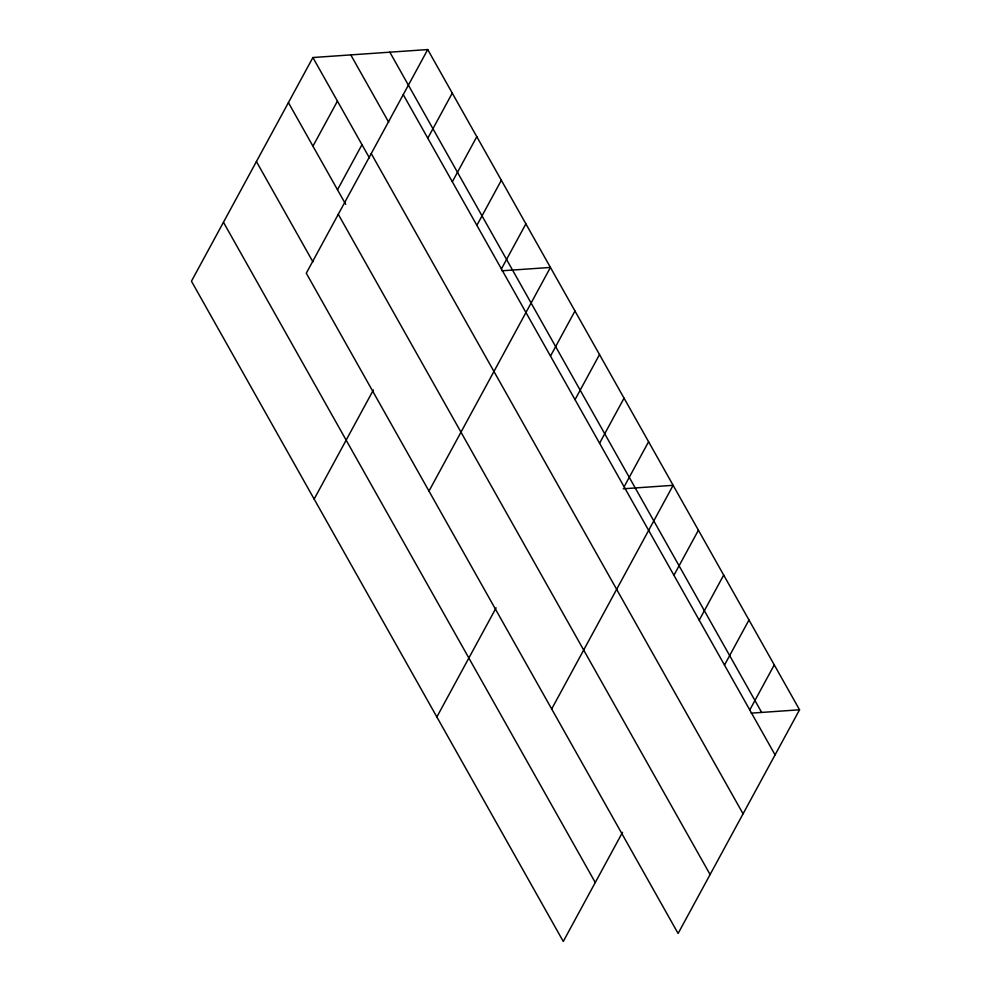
<?xml version="1.0" encoding="UTF-8"?>
<svg xmlns="http://www.w3.org/2000/svg" width="991" height="991" viewBox="0 0 991 991"><rect width="100%" height="100%" fill="white"/><g stroke="black" fill="none" stroke-linecap="round" stroke-linejoin="round"><path stroke-width="1.49" d="M427.728 49.55L306.281 273.219L678.104 933.472L799.551 709.791L427.728 49.55L312.896 57.528L191.449 281.209L563.272 941.45L622.509 832.353M312.958 146.185L337.435 101.107M337.497 189.764L361.975 144.686M427.79 138.207L452.268 93.129M452.33 181.787L476.807 136.708M314.159 499.08L373.384 389.983M476.869 225.366L501.347 180.275M501.409 268.933L525.887 223.855M428.979 491.102L550.426 267.434L502.028 270.791M550.488 356.091L574.966 311.013M575.028 399.67L599.505 354.58M436.858 716.964L496.095 607.867M599.567 443.25L624.045 398.159M624.107 486.816L648.585 441.738M551.677 708.986L673.124 485.317L623.228 488.786M673.93 575.288L698.407 530.21M699.212 620.193L723.69 575.102M724.495 665.085L748.973 620.007M749.778 709.99L774.268 664.899M751.141 713.161L799.551 709.791M389.835 52.189L761.658 712.43M403.25 94.628L775.073 754.882M350.789 54.901L388.72 122.24M371.241 153.568L743.064 813.809M312.896 57.528L369.42 157.891M288.418 102.618L345.686 204.295M338.278 214.291L710.101 874.533M256.421 161.545L312.933 261.909M223.458 222.269L595.269 882.51"/></g></svg>
